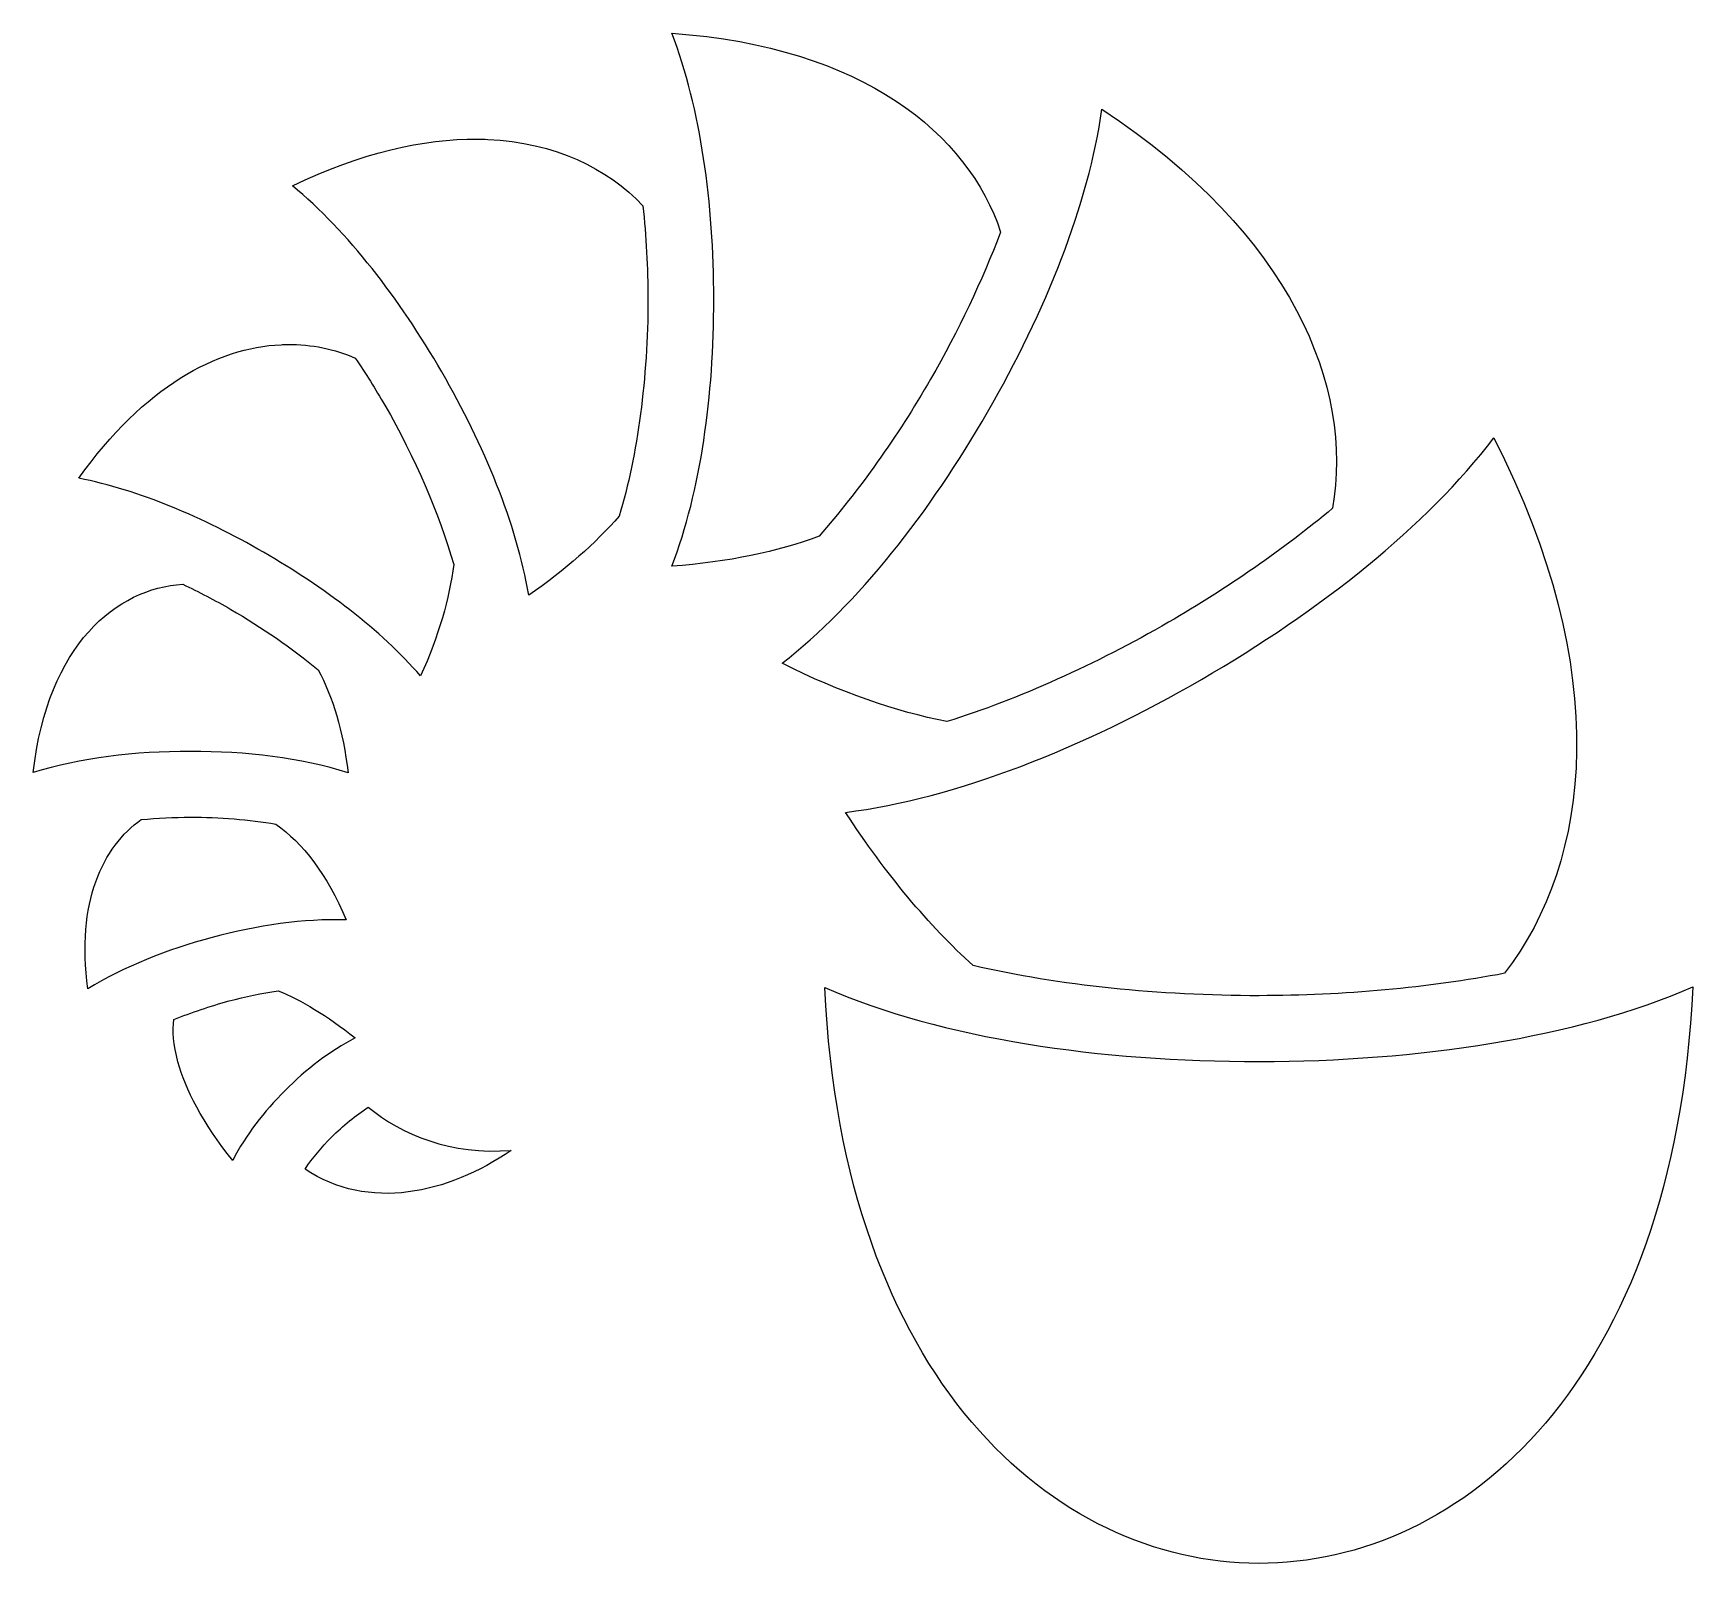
# Model space of a CAD drawing. Header units: centimetres. Extents: x -9.8 to 10.1, y -9 to 9.3.
import ezdxf

# ---------------------------------------------------------------- set-up
doc = ezdxf.new("R2010")
doc.units = ezdxf.units.CM
doc.header["$MEASUREMENT"] = 0
doc.layers.add('Layer 1', color=7, linetype='Continuous')

msp = doc.modelspace()

# ---------------------------------------------------------------- linework, layer by layer
at = {"layer": 'Layer 1'}
for points, knots in [([(-2.12421, 9.33755), (-1.77759, 8.43747), (-1.62283, 7.29987), (-1.62216, 6.1526), (-1.62216, 6.1526), (-1.62132, 5.00352), (-1.77548, 3.86271), (-2.12417, 2.95838), (-2.12417, 2.95838), (-1.44796, 3.00645), (-0.86166, 3.13253), (-0.361, 3.31681), (-0.361, 3.31681), (0.11415, 3.85909), (0.57669, 4.50924), (0.97256, 5.1959), (0.97256, 5.1959), (1.30467, 5.77204), (1.59057, 6.37551), (1.81065, 6.95768), (1.81065, 6.95768), (1.42566, 8.12641), (0.17006, 9.17572), (-2.12417, 9.33756), (-2.12417, 9.33756), (-2.12417, 9.33756), (-2.12421, 9.33755), (-2.12421, 9.33755)], [0, 0, 0, 0, 0.125, 0.125, 0.125, 0.125, 0.25, 0.25, 0.25, 0.25, 0.375, 0.375, 0.375, 0.375, 0.5, 0.5, 0.5, 0.5, 0.625, 0.625, 0.625, 0.625, 0.75, 0.75, 0.75, 0.75, 1, 1, 1, 1]), ([(3.02294, 8.42702), (2.86599, 7.29258), (2.34766, 6.00321), (1.6551, 4.80184), (1.6551, 4.80184), (0.96177, 3.59921), (0.10374, 2.502), (-0.80515, 1.79611), (-0.80515, 1.79611), (-0.1039, 1.44561), (0.55666, 1.21967), (1.16886, 1.09768), (1.16886, 1.09768), (2.02559, 1.3684), (2.95071, 1.78249), (3.82144, 2.2864), (3.82144, 2.2864), (4.52885, 2.69564), (5.20244, 3.16463), (5.78491, 3.65155), (5.78491, 3.65155), (5.78491, 3.65197), (5.78483, 3.65239), (5.78491, 3.65282), (5.78491, 3.65282), (6.03349, 5.10277), (5.30723, 6.92105), (3.02291, 8.42708), (3.02291, 8.42708), (3.02291, 8.42708), (3.02294, 8.42702), (3.02294, 8.42702)], [0, 0, 0, 0, 0.11111111, 0.11111111, 0.11111111, 0.11111111, 0.22222222, 0.22222222, 0.22222222, 0.22222222, 0.33333333, 0.33333333, 0.33333333, 0.33333333, 0.44444444, 0.44444444, 0.44444444, 0.44444444, 0.55555556, 0.55555556, 0.55555556, 0.55555556, 0.66666667, 0.66666667, 0.66666667, 0.66666667, 0.77777778, 0.77777778, 0.77777778, 0.77777778, 1, 1, 1, 1]), ([(-4.45399, 8.06985), (-5.0938, 8.07521), (-5.83773, 7.9075), (-6.66519, 7.51247), (-6.66519, 7.51247), (-6.00163, 6.96235), (-5.38489, 6.15985), (-4.87828, 5.28284), (-4.87828, 5.28284), (-4.371, 4.40469), (-3.98162, 3.46498), (-3.83728, 2.61049), (-3.83728, 2.61049), (-3.39608, 2.91439), (-3.03862, 3.2334), (-2.75407, 3.558), (-2.75407, 3.558), (-2.53437, 4.28898), (-2.40956, 5.22237), (-2.41015, 6.1526), (-2.41015, 6.1526), (-2.4104, 6.52983), (-2.43157, 6.90711), (-2.47079, 7.27132), (-2.47079, 7.27132), (-2.89331, 7.7221), (-3.52448, 8.02992), (-4.32745, 8.06598), (-4.32745, 8.06598), (-4.3692, 8.06792), (-4.41136, 8.06965), (-4.45395, 8.06999), (-4.45395, 8.06999), (-4.45395, 8.06999), (-4.45399, 8.06985), (-4.45399, 8.06985)], [0, 0, 0, 0, 0.1, 0.1, 0.1, 0.1, 0.2, 0.2, 0.2, 0.2, 0.3, 0.3, 0.3, 0.3, 0.4, 0.4, 0.4, 0.4, 0.5, 0.5, 0.5, 0.5, 0.6, 0.6, 0.6, 0.6, 0.7, 0.7, 0.7, 0.7, 0.8, 0.8, 0.8, 0.8, 1, 1, 1, 1]), ([(-6.7271, 5.6123), (-6.75189, 5.612), (-6.77728, 5.61082), (-6.80224, 5.60964), (-6.80224, 5.60964), (-7.56885, 5.57338), (-8.44468, 5.10847), (-9.22298, 4.00996), (-9.22298, 4.00996), (-8.50908, 3.87283), (-7.73664, 3.54371), (-7.01043, 3.12443), (-7.01043, 3.12443), (-6.28295, 2.70444), (-5.61016, 2.19775), (-5.13269, 1.64459), (-5.13269, 1.64459), (-4.91215, 2.12623), (-4.78615, 2.57203), (-4.73462, 2.97815), (-4.73462, 2.97815), (-4.90667, 3.5814), (-5.19657, 4.25685), (-5.5609, 4.88752), (-5.5609, 4.88752), (-5.6718, 5.07964), (-5.79008, 5.26728), (-5.91275, 5.44894), (-5.91275, 5.44894), (-6.15876, 5.55672), (-6.43416, 5.6158), (-6.72701, 5.6123), (-6.72701, 5.6123), (-6.72701, 5.6123), (-6.7271, 5.6123), (-6.7271, 5.6123)], [0, 0, 0, 0, 0.1, 0.1, 0.1, 0.1, 0.2, 0.2, 0.2, 0.2, 0.3, 0.3, 0.3, 0.3, 0.4, 0.4, 0.4, 0.4, 0.5, 0.5, 0.5, 0.5, 0.6, 0.6, 0.6, 0.6, 0.7, 0.7, 0.7, 0.7, 0.8, 0.8, 0.8, 0.8, 1, 1, 1, 1]), ([(7.71404, 4.49485), (6.91285, 3.43593), (5.6285, 2.42052), (4.21676, 1.60369), (4.21676, 1.60369), (2.80384, 0.78626), (1.27934, 0.17588), (-0.04486, 0.01185), (-0.04486, 0.01185), (0.43923, -0.73389), (0.95439, -1.3409), (1.48246, -1.82246), (1.48246, -1.82246), (2.51524, -2.05944), (3.71188, -2.18397), (4.90595, -2.18215), (4.90595, -2.18215), (5.91815, -2.18063), (6.93111, -2.08812), (7.84451, -1.91464), (7.84451, -1.91464), (8.88353, -0.56122), (9.14442, 1.69106), (7.71413, 4.49489), (7.71413, 4.49489), (7.71413, 4.49489), (7.71404, 4.49485), (7.71404, 4.49485)], [0, 0, 0, 0, 0.125, 0.125, 0.125, 0.125, 0.25, 0.25, 0.25, 0.25, 0.375, 0.375, 0.375, 0.375, 0.5, 0.5, 0.5, 0.5, 0.625, 0.625, 0.625, 0.625, 0.75, 0.75, 0.75, 0.75, 1, 1, 1, 1]), ([(-7.97902, 2.74218), (-8.76604, 2.69601), (-9.59523, 2.02427), (-9.76846, 0.48754), (-9.76846, 0.48754), (-9.20805, 0.66616), (-8.5504, 0.74169), (-7.88671, 0.7419), (-7.88671, 0.7419), (-7.22189, 0.74211), (-6.56272, 0.6657), (-5.99969, 0.48624), (-5.99969, 0.48624), (-6.05716, 0.98568), (-6.18455, 1.39412), (-6.35812, 1.71965), (-6.35812, 1.71965), (-6.67088, 1.97633), (-7.02901, 2.22503), (-7.40448, 2.44182), (-7.40448, 2.44182), (-7.59276, 2.55061), (-7.78568, 2.65068), (-7.97902, 2.74227), (-7.97902, 2.74227), (-7.97902, 2.74227), (-7.97902, 2.74218), (-7.97902, 2.74218)], [0, 0, 0, 0, 0.125, 0.125, 0.125, 0.125, 0.25, 0.25, 0.25, 0.25, 0.375, 0.375, 0.375, 0.375, 0.5, 0.5, 0.5, 0.5, 0.625, 0.625, 0.625, 0.625, 0.75, 0.75, 0.75, 0.75, 1, 1, 1, 1]), ([(-7.88668, -0.04613), (-8.08432, -0.04613), (-8.28167, -0.05625), (-8.4745, -0.07379), (-8.4745, -0.07379), (-8.93274, -0.39848), (-9.25537, -1.06136), (-9.11486, -2.10051), (-9.11486, -2.10051), (-8.68504, -1.83582), (-8.16777, -1.63046), (-7.62582, -1.48511), (-7.62582, -1.48511), (-7.0824, -1.33934), (-6.5308, -1.25964), (-6.02344, -1.27427), (-6.02344, -1.27427), (-6.24988, -0.72634), (-6.54611, -0.3556), (-6.86284, -0.12772), (-6.86284, -0.12772), (-7.18534, -0.07543), (-7.53647, -0.04591), (-7.88668, -0.04608), (-7.88668, -0.04608), (-7.88668, -0.04608), (-7.88668, -0.04613), (-7.88668, -0.04613)], [0, 0, 0, 0, 0.125, 0.125, 0.125, 0.125, 0.25, 0.25, 0.25, 0.25, 0.375, 0.375, 0.375, 0.375, 0.5, 0.5, 0.5, 0.5, 0.625, 0.625, 0.625, 0.625, 0.75, 0.75, 0.75, 0.75, 1, 1, 1, 1]), ([(-6.83779, -2.1229), (-7.03092, -2.15326), (-7.22881, -2.1934), (-7.42287, -2.24544), (-7.42287, -2.24544), (-7.65032, -2.30641), (-7.87398, -2.38291), (-8.08309, -2.46809), (-8.08309, -2.46809), (-8.10207, -2.60117), (-8.09144, -2.76803), (-8.03569, -2.9755), (-8.03569, -2.9755), (-7.9484, -3.30032), (-7.74123, -3.70534), (-7.38074, -4.15355), (-7.38074, -4.15355), (-7.22451, -3.85028), (-7.00448, -3.56784), (-6.75353, -3.31677), (-6.75353, -3.31677), (-6.50221, -3.06536), (-6.2185, -2.84512), (-5.91413, -2.68821), (-5.91413, -2.68821), (-6.25088, -2.4185), (-6.56436, -2.23448), (-6.83786, -2.12291), (-6.83786, -2.12291), (-6.83786, -2.12291), (-6.83779, -2.1229), (-6.83779, -2.1229)], [0, 0, 0, 0, 0.11111111, 0.11111111, 0.11111111, 0.11111111, 0.22222222, 0.22222222, 0.22222222, 0.22222222, 0.33333333, 0.33333333, 0.33333333, 0.33333333, 0.44444444, 0.44444444, 0.44444444, 0.44444444, 0.55555556, 0.55555556, 0.55555556, 0.55555556, 0.66666667, 0.66666667, 0.66666667, 0.66666667, 0.77777778, 0.77777778, 0.77777778, 0.77777778, 1, 1, 1, 1]), ([(10.09657, -2.07677), (8.69735, -2.68694), (6.80679, -2.96736), (4.9073, -2.97022), (4.9073, -2.97022), (3.00654, -2.97309), (1.11231, -2.69794), (-0.29256, -2.08469), (-0.29256, -2.08469), (-0.07919, -6.76989), (2.45182, -8.97114), (4.89806, -8.9765), (4.89806, -8.9765), (7.34494, -8.98181), (9.87915, -6.79237), (10.09653, -2.07677), (10.09653, -2.07677), (10.09653, -2.07677), (10.09657, -2.07677), (10.09657, -2.07677)], [0, 0, 0, 0, 0.16666667, 0.16666667, 0.16666667, 0.16666667, 0.33333333, 0.33333333, 0.33333333, 0.33333333, 0.5, 0.5, 0.5, 0.5, 0.66666667, 0.66666667, 0.66666667, 0.66666667, 1, 1, 1, 1]), ([(-5.75723, -3.51706), (-5.90844, -3.61615), (-6.05957, -3.7376), (-6.19607, -3.87422), (-6.19607, -3.87422), (-6.31604, -3.99419), (-6.42365, -4.12512), (-6.51499, -4.25765), (-6.51499, -4.25765), (-5.75732, -4.76611), (-4.80499, -4.55384), (-4.04816, -4.03357), (-4.04816, -4.03357), (-4.7605, -4.09231), (-5.36245, -3.8455), (-5.75723, -3.51701), (-5.75723, -3.51701), (-5.75723, -3.51701), (-5.75723, -3.51706), (-5.75723, -3.51706)], [0, 0, 0, 0, 0.16666667, 0.16666667, 0.16666667, 0.16666667, 0.33333333, 0.33333333, 0.33333333, 0.33333333, 0.5, 0.5, 0.5, 0.5, 0.66666667, 0.66666667, 0.66666667, 0.66666667, 1, 1, 1, 1])]:
    msp.add_open_spline(points, degree=3, knots=knots, dxfattribs=at)

doc.saveas('drawing.dxf')
